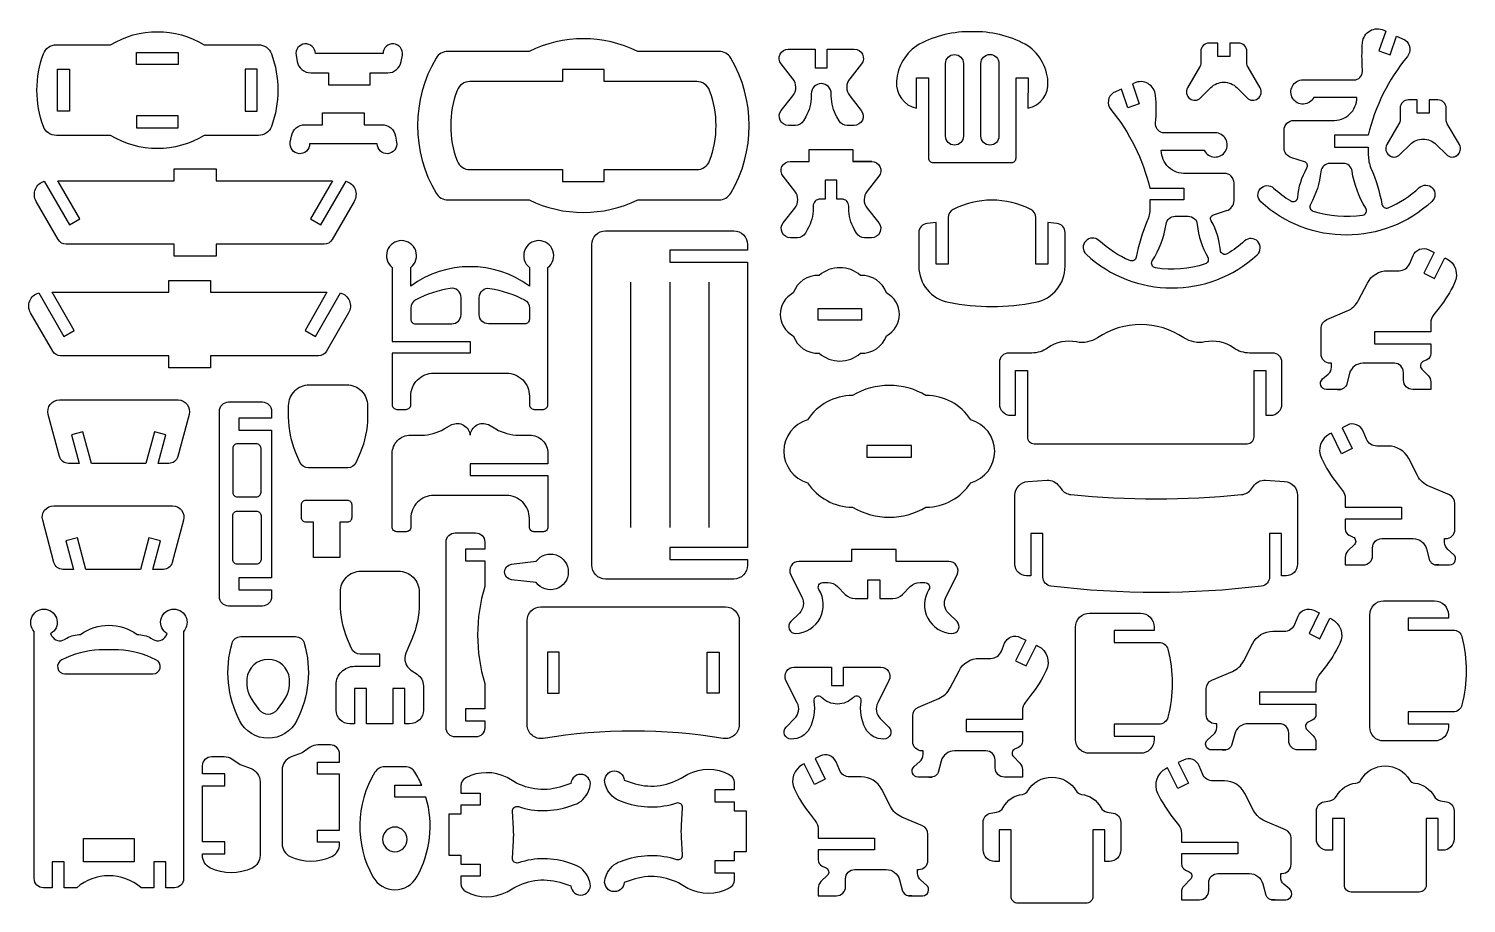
# Model space of a CAD drawing. Extents: x 660.7 to 721.1, y -10.6 to 64.2.
# Drawn here: x 660.7 to 720.9, y -10.6 to 26 of the extents above; entities that cross this region are included whole.
import ezdxf

# ---------------------------------------------------------------- set-up
doc = ezdxf.new("R2010")
doc.units = 0
doc.header["$MEASUREMENT"] = 0
doc.layers.get('DEFPOINTS').update_dxf_attribs({"color": 1, "linetype": 'CONTINUOUS'})
doc.layers.add('KONTUR', color=20, linetype='CONTINUOUS')

msp = doc.modelspace()

# ---------------------------------------------------------------- linework, layer by layer
at = {"layer": 'DEFPOINTS'}
msp.add_lwpolyline([(663.005, -8.906), (663.005, -7.924), (665.134, -7.924), (665.134, -8.906)], close=True, dxfattribs=at)
at = {"layer": 'KONTUR'}
for points in [[(717.763, 24.895), (718.03, 25.677), (718.38, 25.519, -0.438751), (718.482, 24.826, 0.114696), (716.845, 21.532), (715.424, 21.532), (715.424, 21.032), (716.845, 21.032), (716.845, 20.688, 0.102365), (716.955, 20.154, -0.056759), (717.416, 18.634, 0.480658), (717.681, 18.492, 0.086534), (718.978, 19.333, -1), (719.513, 18.756, -0.390732), (712.346, 18.735, -1), (712.878, 19.315, 0.050145), (713.599, 18.776, 0.556827), (713.889, 18.925, -0.109708), (714.269, 20.16, 0.51582), (714.174, 20.41), (713.635, 20.586, -0.338122), (713.316, 21.003), (713.316, 21.738, -0.414214), (713.726, 22.147), (715.334, 22.147, 0.436799), (716.365, 23.112), (714.562, 23.112, -0.587447), (713.676, 23.072, -0.587447), (714.107, 23.847), (716.318, 23.846, 0.360472), (716.605, 24.262, -0.043999), (716.605, 25.415, -0.520138), (717.497, 25.93), (717.575, 25.893), (717.29, 25.057)], [(661.326, 24.94, -0.314188), (661.867, 25.317), (664.139, 25.317, -0.27972), (668.066, 25.317), (670.337, 25.317, -0.314188), (670.878, 24.94, -0.178412), (670.878, 21.896, -0.314188), (670.337, 21.518), (668.066, 21.518, -0.27972), (664.139, 21.518), (661.867, 21.518, -0.314188), (661.326, 21.896, -0.178412)], [(672.721, 24.947, 0.441319), (672.28, 25.355, 0.441319), (671.914, 24.878), (671.961, 24.617, 0.363296), (672.529, 24.141), (673.266, 24.141), (673.266, 23.641), (675.015, 23.641), (675.015, 24.141), (675.752, 24.141, 0.363296), (676.32, 24.617), (676.367, 24.878, 0.441319), (676.001, 25.355, 0.441319), (675.56, 24.947)], [(677.78, 24.76, 0.274633), (677.78, 19.102, 0.264616), (678.276, 18.82), (681.675, 18.82, 0.230821), (686.23, 18.82), (689.63, 18.82, 0.264616), (690.126, 19.102, 0.274633), (690.126, 24.76, 0.264616), (689.63, 25.042), (686.23, 25.042, 0.230821), (681.675, 25.042), (678.276, 25.042, 0.264616)], [(700.248, 25.863, 0.130976), (698.026, 25.337, 0.25023), (697.076, 23.779, 0.38008), (697.912, 22.664), (697.911, 23.933), (698.411, 23.933), (698.411, 20.575, 0.414214), (698.603, 20.383), (701.892, 20.383, 0.414214), (702.085, 20.575), (702.085, 23.933), (702.585, 23.933), (702.584, 22.664, 0.38008), (703.42, 23.779, 0.25023), (702.47, 25.337, 0.130976)], [(711.041, 24.825), (710.541, 24.825), (710.541, 25.385), (710.171, 25.385, 0.414214), (709.825, 25.039), (709.825, 24.559, -0.131652), (709.778, 24.386), (709.273, 23.511, 0.876976), (709.818, 23.093), (710.247, 23.523, -0.414214), (711.335, 23.523), (711.764, 23.093, 0.876976), (712.309, 23.511), (711.804, 24.386, -0.131652), (711.757, 24.559), (711.757, 25.039, 0.414214), (711.411, 25.385), (711.041, 25.385)], [(693.5, 23.166, -0.131652), (693.268, 22.301), (693.172, 22.134, -0.267949), (692.839, 21.941), (692.545, 21.941, -0.627694), (692.244, 22.565), (692.731, 23.178, 0.349469), (692.73, 23.897), (692.238, 24.514, -0.628435), (692.538, 25.138), (693.671, 25.138), (693.671, 24.347), (694.171, 24.347), (694.171, 25.138), (695.304, 25.138, -0.628435), (695.605, 24.514), (695.112, 23.897, 0.349469), (695.112, 23.178), (695.598, 22.565, -0.627694), (695.297, 21.941), (695.004, 21.941, -0.267949), (694.671, 22.134), (694.574, 22.301, -0.131652), (694.342, 23.166), (694.342, 23.268, 1), (693.5, 23.268)], [(699.127, 24.533, -1), (699.882, 24.533), (699.882, 21.492, -1), (699.127, 21.492)], [(700.613, 24.533, -1), (701.369, 24.533), (701.369, 21.492, -1), (700.613, 21.492)], [(679.2, 23.776, 0.311557), (678.661, 23.403, 0.183361), (678.661, 20.458, 0.311557), (679.2, 20.086), (683.078, 20.086), (683.078, 19.586), (684.828, 19.586), (684.828, 20.086), (688.705, 20.086, 0.311557), (689.244, 20.458, 0.183361), (689.244, 23.403, 0.311557), (688.705, 23.776), (684.828, 23.776), (684.828, 24.276), (683.078, 24.276), (683.078, 23.776)], [(706.772, 22.679), (706.505, 23.461), (706.155, 23.303, 0.438751), (706.053, 22.611, -0.114696), (707.69, 19.317), (709.111, 19.317), (709.111, 18.817), (707.69, 18.817), (707.69, 18.472, -0.102365), (707.58, 17.938, 0.056759), (707.119, 16.418, -0.480658), (706.854, 16.276, -0.086534), (705.557, 17.117, 1), (705.022, 16.54, 0.390732), (712.189, 16.519, 1), (711.657, 17.099, -0.050145), (710.936, 16.56, -0.556827), (710.645, 16.71, 0.109708), (710.265, 17.944, -0.51582), (710.361, 18.194), (710.9, 18.37, 0.338122), (711.219, 18.788), (711.219, 19.523, 0.414214), (710.809, 19.932), (709.201, 19.932, -0.436799), (708.17, 20.896), (709.973, 20.896, 0.587447), (710.859, 20.856, 0.587447), (710.428, 21.631), (708.217, 21.63, -0.360472), (707.93, 22.046, 0.043999), (707.93, 23.199, 0.520138), (707.038, 23.714), (706.959, 23.677), (707.245, 22.841)], [(719.393, 22.447), (718.893, 22.447), (718.893, 23.007), (718.523, 23.007, 0.414214), (718.177, 22.661), (718.177, 22.182, -0.131652), (718.131, 22.008), (717.626, 21.134, 0.876976), (718.17, 20.716), (718.6, 21.145, -0.414214), (719.687, 21.145), (720.117, 20.716, 0.876976), (720.661, 21.134), (720.156, 22.008, -0.131652), (720.11, 22.182), (720.11, 22.661, 0.414214), (719.764, 23.007), (719.393, 23.007)], [(672.477, 21.162, -0.441319), (672.036, 20.755, -0.441319), (671.671, 21.231), (671.717, 21.493, -0.363296), (672.285, 21.969), (673.022, 21.969), (673.022, 22.469), (674.772, 22.469), (674.772, 21.969), (675.508, 21.969, -0.363296), (676.076, 21.493), (676.123, 21.231, -0.441319), (675.758, 20.755, -0.441319), (675.317, 21.162)], [(694.578, 19.641), (694.078, 19.641), (694.078, 18.85), (693.871, 18.85, 0.414214), (693.582, 18.562), (693.582, 18.46, -0.131652), (693.351, 17.595), (693.254, 17.427, -0.267949), (692.921, 17.235), (692.627, 17.235, -0.627694), (692.326, 17.859), (692.813, 18.472, 0.349469), (692.812, 19.191), (692.32, 19.808, -0.628435), (692.62, 20.432), (693.418, 20.432), (693.418, 20.932), (695.238, 20.932), (695.238, 20.432), (696.036, 20.432, -0.628435), (696.336, 19.808), (695.844, 19.191, 0.349469), (695.843, 18.472), (696.33, 17.859, -0.627694), (696.029, 17.235), (695.735, 17.235, -0.267949), (695.402, 17.427), (695.306, 17.595, -0.131652), (695.074, 18.46), (695.074, 18.562, 0.414214), (694.785, 18.85), (694.578, 18.85)], [(662.281, 16.962, -0.267949), (661.948, 17.154), (661.022, 18.759, -0.487619), (661.363, 19.602), (662.414, 17.78), (662.847, 18.03), (661.927, 19.624), (666.81, 19.624), (666.81, 20.124), (668.56, 20.124), (668.56, 19.624), (673.443, 19.624), (672.523, 18.03), (672.956, 17.78), (674.007, 19.602, -0.487619), (674.348, 18.759), (673.422, 17.154, -0.267949), (673.089, 16.962), (668.56, 16.962), (668.56, 16.462), (666.81, 16.462), (666.81, 16.962)], [(716.741, 18.477, -0.102416), (716.166, 20.023, 0.370344), (715.786, 20.349), (715.238, 20.349, 0.386693), (714.856, 20.001, -0.107473), (714.419, 18.632, 0.476686), (714.526, 18.353, 0.117674), (716.608, 18.185, 0.538917)], [(698.008, 16.04, 0.357981), (699.248, 14.531, 0.098177), (702.901, 14.531, 0.357981), (704.14, 16.04), (704.14, 17.449, 0.385638), (703.794, 17.832), (703.411, 17.87), (703.411, 16.134), (702.911, 16.134), (702.911, 18.076, 0.281144), (702.702, 18.418, 0.241814), (699.446, 18.418, 0.281144), (699.238, 18.076), (699.238, 16.134), (698.738, 16.134), (698.738, 17.87), (698.355, 17.832, 0.385638), (698.008, 17.449)], [(707.794, 16.262, 0.102416), (708.369, 17.807, -0.370344), (708.749, 18.133), (709.297, 18.133, -0.386693), (709.679, 17.785, 0.107473), (710.116, 16.416, -0.476686), (710.009, 16.137, -0.117674), (707.927, 15.97, -0.538917)], [(690.833, 16.708), (687.569, 16.708), (687.569, 16.208), (690.833, 16.208), (690.833, 4.253), (687.569, 4.253), (687.569, 3.753), (690.833, 3.753), (690.833, 3.516, -0.414214), (690.256, 2.939), (684.882, 2.939, -0.414214), (684.305, 3.516), (684.305, 16.946, -0.414214), (684.882, 17.523), (690.256, 17.523, -0.414214), (690.833, 16.946)], [(676.134, 10.046), (676.527, 10.046, 0.414214), (676.72, 10.239), (676.72, 10.599, -0.414214), (677.681, 11.561), (680.73, 11.561, -0.414214), (681.691, 10.599), (681.691, 10.239, 0.414214), (681.883, 10.046), (682.277, 10.046, 0.414214), (682.469, 10.239), (682.469, 15.989, 0.712109), (682.08, 17.113, 0.712109), (681.691, 15.989), (681.691, 15.207, 0.327793), (676.72, 15.207), (676.72, 15.989, 0.712109), (676.331, 17.113, 0.712109), (675.942, 15.989), (675.942, 12.894), (679.205, 12.894), (679.205, 12.394), (675.942, 12.394), (675.942, 10.239, 0.414214)], [(715.538, 10.878), (715.687, 10.878), (715.09, 10.878, -0.69618), (714.927, 11.318), (715.169, 11.525, 0.218856), (715.303, 11.817), (715.303, 11.976), (715.252, 11.976, -0.414214), (714.867, 12.361), (714.867, 13.45, -0.300567), (715.101, 13.804), (715.959, 14.17, 0.175054), (716.437, 14.615), (716.805, 15.331, -0.281092), (717.661, 15.853), (718.135, 15.853, 0.302959), (718.579, 16.149), (718.718, 16.484, -0.432835), (719.375, 16.73), (719.599, 16.62), (719.173, 15.753), (719.621, 15.532), (720.048, 16.399), (720.112, 16.368, -0.412418), (720.464, 15.342, -0.053802), (719.808, 14.292), (719.588, 14.012, 0.168092), (719.464, 13.655), (719.464, 13.294), (717.101, 13.294), (717.101, 12.794), (719.464, 12.794), (719.464, 12.382, -0.288515), (719.301, 12.122), (719.136, 12.044, 0.517103), (719.083, 11.734), (719.352, 11.466, -0.198912), (719.464, 11.194), (719.464, 10.878), (718.705, 10.878, -0.414214), (718.32, 11.263), (718.32, 11.591, 0.414214), (717.936, 11.976), (716.616, 11.976, 0.339454), (716.059, 11.548), (715.929, 11.063, -0.339454)], [(695.568, 12.396, 0.32816), (696.652, 13.128, 0.608717), (696.652, 14.922, 0.32816), (695.568, 15.654, 0.374627), (693.832, 15.654, 0.32816), (692.747, 14.922, 0.608717), (692.747, 13.128, 0.32816), (693.832, 12.396, 0.374627)], [(662.047, 12.287, -0.267949), (661.714, 12.479), (660.788, 14.083, -0.487619), (661.128, 14.926), (662.18, 13.104), (662.613, 13.354), (661.692, 14.948), (666.576, 14.948), (666.576, 15.448), (668.325, 15.448), (668.325, 14.948), (673.208, 14.948), (672.288, 13.354), (672.721, 13.104), (673.773, 14.926, -0.487619), (674.113, 14.083), (673.187, 12.479, -0.267949), (672.854, 12.287), (668.325, 12.287), (668.325, 11.787), (666.576, 11.787), (666.576, 12.287)], [(676.928, 14.632, 0.281144), (676.72, 14.29), (676.72, 13.823, 0.414214), (676.912, 13.63), (678.44, 13.63, 0.414214), (678.825, 14.015), (678.825, 14.734, 0.464054), (678.376, 15.114, 0.077001)], [(681.482, 14.632, -0.281144), (681.691, 14.29), (681.691, 13.823, -0.414214), (681.499, 13.63), (679.97, 13.63, -0.414214), (679.586, 14.015), (679.586, 14.734, -0.464054), (680.034, 15.114, -0.077001)], [(711.767, 8.605, 0.414214), (712.056, 8.893), (712.056, 11.678), (712.556, 11.678), (712.556, 9.799), (712.745, 9.799, 0.414214), (713.226, 10.28), (713.226, 12.02, 0.414214), (712.842, 12.404), (711.872, 12.404, -0.1548), (711.207, 12.615, 0.206677), (709.994, 12.87, -0.200512), (709.121, 13.042, 0.304221), (705.491, 13.042, -0.200512), (704.619, 12.87, 0.206677), (703.405, 12.615, -0.1548), (702.74, 12.404), (701.771, 12.404, 0.414214), (701.386, 12.02), (701.386, 10.28, 0.414214), (701.867, 9.799), (702.057, 9.799), (702.057, 11.678), (702.557, 11.678), (702.557, 8.893, 0.414214), (702.845, 8.605)], [(671.907, 8.224, -0.100549), (671.602, 9.724), (671.602, 10.208, -0.414214), (672.468, 11.073), (674.041, 11.073, -0.414214), (674.906, 10.208), (674.906, 9.724, -0.100549), (674.601, 8.224), (674.436, 7.834, -0.301123), (674.082, 7.6), (672.427, 7.6, -0.301123), (672.072, 7.834)], [(700.192, 6.97, 0.756347), (700.192, 9.606, 0.253291), (698.309, 10.627, 0.2751), (695.232, 10.627, 0.253291), (693.35, 9.606, 0.756347), (693.35, 6.97, 0.253291), (695.232, 5.949, 0.2751), (698.309, 5.949, 0.253291)], [(666.967, 10.441, -0.493145), (667.431, 9.836), (666.957, 8.065, -0.339454), (666.585, 7.78), (666.139, 7.78), (666.459, 8.974), (665.976, 9.103), (665.621, 7.78), (663.338, 7.78), (662.983, 9.103), (662.5, 8.974), (662.82, 7.78), (662.374, 7.78, -0.339454), (662.002, 8.065), (661.527, 9.836, -0.493145), (661.992, 10.441)], [(670.887, 2.983), (669.511, 2.983), (669.511, 2.483), (670.887, 2.483), (670.887, 2.192, -0.414214), (670.502, 1.808), (669.083, 1.808, -0.414214), (668.699, 2.192), (668.699, 9.969, -0.414214), (669.083, 10.354), (670.502, 10.354, -0.414214), (670.887, 9.969), (670.887, 9.678), (669.511, 9.678), (669.511, 9.178), (670.887, 9.178)], [(676.72, 5.474), (676.72, 5.114, -0.414214), (676.527, 4.921), (676.134, 4.921, -0.414214), (675.942, 5.114), (675.942, 8.198, -0.414214), (676.711, 8.967), (677.162, 8.967, 0.131652), (678.124, 9.225), (678.44, 9.407, -0.512051), (679.205, 8.967, -0.512051), (679.97, 9.407), (680.287, 9.225, 0.131652), (681.248, 8.967), (681.7, 8.967, -0.414214), (682.469, 8.198), (682.469, 7.769), (679.205, 7.769), (679.205, 7.269), (682.469, 7.269), (682.469, 5.114, -0.414214), (682.277, 4.921), (681.883, 4.921, -0.414214), (681.691, 5.114), (681.691, 5.474, 0.414214), (680.73, 6.436), (677.681, 6.436, 0.414214)], [(719.806, 3.531), (719.657, 3.531), (720.254, 3.531, 0.69618), (720.417, 3.971), (720.175, 4.179, -0.218856), (720.041, 4.471), (720.041, 4.63), (720.092, 4.63, 0.414214), (720.477, 5.014), (720.477, 6.104, 0.300567), (720.243, 6.458), (719.385, 6.823, -0.175054), (718.906, 7.268), (718.539, 7.984, 0.281092), (717.683, 8.506), (717.209, 8.506, -0.302959), (716.765, 8.802), (716.625, 9.137, 0.432835), (715.969, 9.384), (715.745, 9.274), (716.171, 8.407), (715.723, 8.186), (715.296, 9.053), (715.232, 9.021, 0.412418), (714.879, 7.996, 0.053802), (715.536, 6.946), (715.756, 6.665, -0.168092), (715.88, 6.309), (715.88, 5.947), (718.243, 5.947), (718.243, 5.447), (715.88, 5.447), (715.88, 5.036, 0.288515), (716.043, 4.776), (716.208, 4.697, -0.517103), (716.261, 4.388), (715.992, 4.12, 0.198912), (715.88, 3.848), (715.88, 3.531), (716.639, 3.531, 0.414214), (717.023, 3.916), (717.023, 4.245, -0.414214), (717.408, 4.63), (718.728, 4.63, -0.339454), (719.285, 4.202), (719.415, 3.717, 0.339454)], [(670.25, 8.605), (669.451, 8.605, 0.414214), (669.259, 8.413), (669.259, 6.572, 0.414214), (669.451, 6.379), (670.25, 6.379, 0.414214), (670.443, 6.572), (670.443, 8.413, 0.414214)], [(702.579, 7.021), (703.381, 7.073, -0.258789), (703.886, 6.833), (703.972, 6.713, 0.215961), (704.384, 6.475, 0.04907), (711.533, 6.475, 0.215961), (711.946, 6.713), (712.031, 6.833, -0.258789), (712.537, 7.073), (713.339, 7.021, -0.395564), (713.879, 6.445), (713.879, 3.555, -0.414214), (713.398, 3.074), (713.208, 3.074), (713.208, 4.851), (712.708, 4.851), (712.708, 3.023, -0.379167), (712.37, 2.641, -0.060635), (703.548, 2.641, -0.379167), (703.209, 3.023), (703.209, 4.851), (702.709, 4.851), (702.709, 3.074), (702.52, 3.074, -0.414214), (702.039, 3.555), (702.039, 6.445, -0.395564)], [(673.744, 3.838), (672.636, 3.838), (672.636, 5.318), (672.328, 5.318, -0.414214), (672.136, 5.511), (672.136, 6.055, -0.414214), (672.328, 6.248), (674.052, 6.248, -0.414214), (674.244, 6.055), (674.244, 5.511, -0.414214), (674.052, 5.318), (673.744, 5.318)], [(666.733, 6.006, -0.493145), (667.198, 5.401), (666.723, 3.629, -0.339454), (666.352, 3.344), (665.905, 3.344), (666.225, 4.539), (665.742, 4.668), (665.388, 3.344), (663.104, 3.344), (662.749, 4.668), (662.266, 4.539), (662.586, 3.344), (662.14, 3.344, -0.339454), (661.768, 3.629), (661.294, 5.401, -0.493145), (661.758, 6.006)], [(670.25, 3.556), (669.451, 3.556, -0.414214), (669.259, 3.748), (669.259, 5.59, -0.414214), (669.451, 5.782), (670.25, 5.782, -0.414214), (670.443, 5.59), (670.443, 3.748, -0.414214)], [(679.82, -2.5), (679.008, -2.5), (679.008, -3), (679.82, -3), (679.82, -3.291, -0.414214), (679.435, -3.675), (678.58, -3.675, -0.414214), (678.196, -3.291), (678.196, 4.486, -0.414214), (678.58, 4.871), (679.435, 4.871, -0.414214), (679.82, 4.486), (679.82, 4.195), (679.008, 4.195), (679.008, 3.695), (679.82, 3.695), (679.82, 2.628, 0.14798), (679.82, -1.433)], [(680.941, 2.91, -0.887813), (680.941, 3.56), (681.973, 3.683, -0.721474), (683.321, 3.235, -0.721474), (681.973, 2.787)], [(695.876, 2.125), (695.876, 2.9), (696.376, 2.9), (696.376, 2.125), (696.917, 2.125, 0.198912), (697.325, 2.294), (697.651, 2.62, -0.198912), (698.059, 2.789), (698.267, 2.789, -0.590467), (698.43, 2.494, 0.577506), (699.396, 0.66, 0.68225), (699.611, 1.153), (699.249, 1.514, -0.323318), (699.141, 2.181), (699.611, 3.117, 0.558125), (699.268, 3.674), (697.063, 3.674), (697.063, 4.174), (695.19, 4.174), (695.19, 3.674), (692.985, 3.674, 0.558125), (692.641, 3.117), (693.111, 2.181, -0.323318), (693.004, 1.514), (692.642, 1.153, 0.68225), (692.857, 0.66, 0.577506), (693.823, 2.494, -0.590467), (693.986, 2.789), (694.193, 2.789, -0.198912), (694.601, 2.62), (694.928, 2.294, 0.198912), (695.335, 2.125)], [(674.866, -3.128), (674.866, -1.647), (674.366, -1.647), (674.366, -3.128), (674.169, -3.128, -0.414214), (673.592, -2.551), (673.592, -1.487, -0.414214), (674.362, -0.718), (675.42, -0.718), (675.42, -0.206), (674.592, -0.206, -0.301123), (674.238, 0.028), (674.073, 0.418, -0.100549), (673.768, 1.919), (673.768, 2.402, -0.414214), (674.634, 3.268), (676.206, 3.268, -0.414214), (677.072, 2.402), (677.072, 1.919, -0.100549), (676.767, 0.418), (676.516, -0.173, 0.360488), (676.728, -0.878), (676.991, -1.053, -0.250847), (677.248, -1.533), (677.248, -2.551, -0.414214), (676.671, -3.128), (676.474, -3.128), (676.474, -1.647), (675.974, -1.647), (675.974, -3.128)], [(720.2, 1.444), (720.2, 1.301), (718.516, 1.301), (718.516, 0.801), (720.399, 0.801, -0.343094), (720.771, 0.511, -0.125025), (720.771, -2.337, -0.343094), (720.399, -2.627), (718.516, -2.627), (718.516, -3.127), (720.2, -3.127), (720.2, -3.269, -0.414214), (719.623, -3.846), (717.483, -3.846, -0.414214), (716.906, -3.269), (716.906, 1.444, -0.414214), (717.483, 2.021), (719.623, 2.021, -0.414214)], [(665.93, 0.403, 0.414214), (666.456, 0.544), (666.513, 0.643, -0.709008), (666.707, 1.671, -0.709008), (667.198, 0.747), (667.198, -9.611, -0.414214), (666.813, -9.995), (666.449, -9.995), (666.449, -8.906), (665.949, -8.906), (665.949, -9.995), (665.42, -9.995, 0.372772), (662.719, -9.995), (662.19, -9.995), (662.19, -8.906), (661.69, -8.906), (661.69, -9.995), (661.325, -9.995, -0.414214), (660.941, -9.611), (660.941, 0.747, -0.709008), (661.432, 1.671, -0.709008), (661.626, 0.643), (661.683, 0.544, 0.414214), (662.208, 0.403), (662.307, 0.46, -0.131652), (662.884, 0.615, -0.325362), (665.254, 0.615, -0.131652), (665.831, 0.46)], [(681.597, 1.199, -0.414214), (682.174, 1.776), (689.908, 1.776, -0.414214), (690.485, 1.199), (690.485, -3.168, -0.462325), (689.815, -3.737, 0.080889), (682.267, -3.737, -0.462325), (681.597, -3.168)], [(707.874, 0.927), (707.874, 0.785), (706.189, 0.785), (706.189, 0.285), (708.072, 0.285, -0.343094), (708.445, -0.005, -0.125025), (708.445, -2.853, -0.343094), (708.072, -3.143), (706.189, -3.143), (706.189, -3.643), (707.874, -3.643), (707.874, -3.786, -0.414214), (707.297, -4.363), (705.156, -4.363, -0.414214), (704.579, -3.786), (704.579, 0.927, -0.414214), (705.156, 1.504), (707.297, 1.504, -0.414214)], [(710.726, -4.223), (710.876, -4.223), (710.278, -4.223, -0.69618), (710.116, -3.784), (710.357, -3.576, 0.218856), (710.492, -3.284), (710.492, -3.125), (710.44, -3.125, -0.414214), (710.056, -2.741), (710.056, -1.651, -0.300567), (710.29, -1.297), (711.148, -0.931, 0.175054), (711.626, -0.486), (711.994, 0.229, -0.281092), (712.849, 0.751), (713.324, 0.751, 0.302959), (713.768, 1.048), (713.907, 1.382, -0.432835), (714.563, 1.629), (714.788, 1.519), (714.361, 0.652), (714.81, 0.431), (715.237, 1.298), (715.301, 1.266, -0.412418), (715.653, 0.241, -0.053802), (714.997, -0.809), (714.776, -1.09, 0.168092), (714.653, -1.446), (714.653, -1.808), (712.289, -1.808), (712.289, -2.308), (714.653, -2.308), (714.653, -2.719, -0.288515), (714.489, -2.979), (714.325, -3.058, 0.517103), (714.272, -3.367), (714.54, -3.635, -0.198912), (714.653, -3.907), (714.653, -4.223), (713.894, -4.223, -0.414214), (713.509, -3.839), (713.509, -3.51, 0.414214), (713.125, -3.125), (711.805, -3.125, 0.339454), (711.247, -3.553), (711.117, -4.038, -0.339454)], [(669.543, -2.995, -0.188994), (669.228, 0.246, -0.335294), (669.598, 0.526), (671.888, 0.526, -0.335294), (672.258, 0.246, -0.188994), (671.943, -2.995, -0.613363)], [(698.426, -5.358), (698.575, -5.358), (697.978, -5.358, -0.69618), (697.815, -4.919), (698.057, -4.711, 0.218856), (698.191, -4.419), (698.191, -4.26), (698.14, -4.26, -0.414214), (697.755, -3.876), (697.755, -2.786, -0.300567), (697.989, -2.432), (698.847, -2.067, 0.175054), (699.325, -1.621), (699.693, -0.906, -0.281092), (700.549, -0.384), (701.023, -0.384, 0.302959), (701.467, -0.087), (701.606, 0.247, -0.432835), (702.263, 0.494), (702.487, 0.384), (702.061, -0.483), (702.509, -0.704), (702.936, 0.163), (703, 0.131, -0.412418), (703.352, -0.894, -0.053802), (702.696, -1.944), (702.476, -2.225, 0.168092), (702.352, -2.581), (702.352, -2.943), (699.989, -2.943), (699.989, -3.443), (702.352, -3.443), (702.352, -3.854, -0.288515), (702.188, -4.114), (702.024, -4.193, 0.517103), (701.971, -4.502), (702.24, -4.77, -0.198912), (702.352, -5.042), (702.352, -5.358), (701.593, -5.358, -0.414214), (701.208, -4.974), (701.208, -4.645, 0.414214), (700.824, -4.26), (699.504, -4.26, 0.339454), (698.947, -4.688), (698.817, -5.173, -0.339454)], [(662.098, -0.446, 0.807396), (662.225, -1.034), (665.913, -1.034, 0.807396), (666.04, -0.446), (665.855, -0.362, 0.106564), (664.271, -0.021), (663.868, -0.021, 0.106564), (662.283, -0.362)], [(671.636, -1.241, 0.910256), (669.851, -1.241, 0.186543), (670.126, -2.218), (670.358, -2.528, 0.499812), (671.128, -2.528), (671.36, -2.218, 0.186543)], [(694.351, -0.75), (694.351, -1.524), (694.851, -1.524), (694.851, -0.75), (696.415, -0.75, -0.558125), (696.758, -1.307), (696.288, -2.243, 0.323318), (696.396, -2.91), (696.758, -3.271, -0.68225), (696.543, -3.764, -0.286613), (695.771, -3.318, -0.160038), (695.594, -2.185, 0.732143), (695.267, -2.019, -0.419662), (693.934, -2.019, 0.732143), (693.607, -2.185, -0.160038), (693.43, -3.318, -0.286613), (692.659, -3.764, -0.68225), (692.444, -3.271), (692.805, -2.91, 0.323318), (692.913, -2.243), (692.443, -1.307, -0.558125), (692.787, -0.75)], [(673.738, -4.737), (673.738, -4.397, 0.414214), (673.354, -4.012), (672.83, -4.012, 0.149546), (672.507, -4.111), (672.161, -4.345), (671.703, -4.516, 0.31269), (671.329, -5.057), (671.329, -8.158, 0.29069), (671.66, -8.68, 0.223211), (673.407, -8.68, 0.29069), (673.738, -8.158), (673.738, -8.079), (672.809, -8.079), (672.809, -7.579), (673.738, -7.579), (673.738, -5.237), (672.809, -5.237), (672.809, -4.737)], [(667.992, -5.225), (667.992, -4.885, -0.414214), (668.376, -4.5), (668.9, -4.5, -0.149546), (669.223, -4.599), (669.569, -4.833), (670.027, -5.004, -0.31269), (670.401, -5.545), (670.401, -8.646, -0.29069), (670.07, -9.168, -0.223211), (668.323, -9.168, -0.29069), (667.992, -8.646), (667.992, -8.567), (668.921, -8.567), (668.921, -8.067), (667.992, -8.067), (667.992, -5.725), (668.921, -5.725), (668.921, -5.225)], [(697.721, -10.328), (697.572, -10.328), (698.169, -10.328, 0.69618), (698.332, -9.888), (698.09, -9.68, -0.218856), (697.956, -9.388), (697.956, -9.229), (698.007, -9.229, 0.414214), (698.392, -8.845), (698.392, -7.755, 0.300567), (698.158, -7.401), (697.3, -7.036, -0.175054), (696.822, -6.591), (696.454, -5.875, 0.281092), (695.599, -5.353), (695.124, -5.353, -0.302959), (694.68, -5.057), (694.541, -4.722, 0.432835), (693.884, -4.475), (693.66, -4.585), (694.087, -5.452), (693.638, -5.673), (693.211, -4.806), (693.147, -4.838, 0.412418), (692.795, -5.863, 0.053802), (693.451, -6.913), (693.672, -7.194, -0.168092), (693.795, -7.55), (693.795, -7.912), (696.158, -7.912), (696.158, -8.412), (693.795, -8.412), (693.795, -8.823, 0.288515), (693.959, -9.083), (694.123, -9.162, -0.517103), (694.176, -9.471), (693.908, -9.739, 0.198912), (693.795, -10.011), (693.795, -10.328), (694.554, -10.328, 0.414214), (694.939, -9.943), (694.939, -9.614, -0.414214), (695.323, -9.229), (696.643, -9.229, -0.339454), (697.201, -9.657), (697.331, -10.142, 0.339454)], [(712.941, -10.495), (712.791, -10.495), (713.389, -10.495, 0.69618), (713.551, -10.056), (713.31, -9.848, -0.218856), (713.175, -9.556), (713.175, -9.397), (713.227, -9.397, 0.414214), (713.611, -9.013), (713.611, -7.923, 0.300567), (713.377, -7.569), (712.519, -7.203, -0.175054), (712.041, -6.758), (711.673, -6.043, 0.281092), (710.818, -5.521), (710.343, -5.521, -0.302959), (709.899, -5.224), (709.76, -4.89, 0.432835), (709.104, -4.643), (708.879, -4.753), (709.306, -5.62), (708.857, -5.841), (708.43, -4.974), (708.366, -5.006, 0.412418), (708.014, -6.031, 0.053802), (708.67, -7.081), (708.891, -7.362, -0.168092), (709.014, -7.718), (709.014, -8.08), (711.378, -8.08), (711.378, -8.58), (709.014, -8.58), (709.014, -8.991, 0.288515), (709.178, -9.251), (709.342, -9.33, -0.517103), (709.395, -9.639), (709.127, -9.907, 0.198912), (709.014, -10.179), (709.014, -10.495), (709.773, -10.495, 0.414214), (710.158, -10.111), (710.158, -9.782, -0.414214), (710.542, -9.397), (711.862, -9.397, -0.339454), (712.42, -9.825), (712.55, -10.31, 0.339454)], [(677.355, -6.202), (676.055, -6.202), (676.055, -5.702), (677.176, -5.702, 0.035368), (676.895, -5.156, 0.261699), (676.484, -4.925), (675.627, -4.925, 0.261699), (675.216, -5.156, 0.2701), (675.131, -9.532, 0.587624), (676.979, -9.532, 0.2005)], [(679.022, -10.155, 0.24467), (680.754, -10.162), (681.033, -10.001, -0.217196), (683.097, -9.803), (683.427, -9.917, 0.459056), (683.924, -10.29, 0.459056), (684.219, -9.743), (684.163, -9.596, 0.221765), (683.578, -9.031), (683.386, -8.965, 0.163624), (681.228, -8.949, -0.531368), (680.976, -8.754), (681.024, -8.026, 0.033043), (681.024, -7.518), (680.976, -6.791, -0.531368), (681.228, -6.595, 0.163624), (683.386, -6.579), (683.578, -6.513, 0.221765), (684.163, -5.948), (684.219, -5.801, 0.459056), (683.924, -5.254, 0.459056), (683.427, -5.628), (683.097, -5.741, -0.217196), (681.033, -5.543), (680.754, -5.382, 0.24467), (679.022, -5.389, 0.278615), (678.817, -5.729), (678.817, -6.032), (679.629, -6.032), (679.629, -6.532), (678.817, -6.532), (678.817, -6.912), (678.317, -6.912), (678.317, -8.633), (678.817, -8.633), (678.817, -9.012), (679.629, -9.012), (679.629, -9.512), (678.817, -9.512), (678.817, -9.815, 0.278615)], [(690.066, -10.013, -0.24467), (688.334, -10.02), (688.056, -9.859, 0.217196), (685.991, -9.66), (685.661, -9.774, -0.459056), (685.165, -10.148, -0.459056), (684.87, -9.601), (684.926, -9.454, -0.221765), (685.51, -8.889), (685.702, -8.823, -0.163624), (687.86, -8.807, 0.531368), (688.112, -8.611), (688.064, -7.884, -0.033043), (688.064, -7.376), (688.112, -6.648, 0.531368), (687.86, -6.453, -0.163624), (685.702, -6.436), (685.51, -6.37, -0.221765), (684.926, -5.805), (684.87, -5.658, -0.459056), (685.165, -5.111, -0.459056), (685.661, -5.485), (685.991, -5.599, 0.217196), (688.056, -5.4), (688.334, -5.239, -0.24467), (690.066, -5.246, -0.278615), (690.272, -5.587), (690.272, -5.89), (689.46, -5.89), (689.46, -6.39), (690.272, -6.39), (690.272, -6.769), (690.772, -6.769), (690.772, -8.49), (690.272, -8.49), (690.272, -8.87), (689.46, -8.87), (689.46, -9.37), (690.272, -9.37), (690.272, -9.672, -0.278615)], [(702.572, -5.941, -0.572309), (704.605, -5.941, 0.236246), (704.822, -6.082, -0.245302), (705.632, -6.627, 0.231613), (705.907, -6.823), (706.151, -6.863, -0.367108), (706.473, -7.243), (706.473, -8.414, -0.414214), (705.993, -8.895), (705.803, -8.895), (705.803, -7.569), (705.303, -7.569), (705.303, -10.354, -0.414214), (705.014, -10.643), (702.163, -10.643, -0.414214), (701.875, -10.354), (701.875, -7.569), (701.375, -7.569), (701.375, -8.895), (701.185, -8.895, -0.414214), (700.705, -8.414), (700.705, -7.243, -0.367108), (701.027, -6.863), (701.271, -6.823, 0.231613), (701.546, -6.627, -0.245302), (702.356, -6.082, 0.236246)], [(716.538, -5.471, -0.572309), (718.571, -5.471, 0.236246), (718.788, -5.611, -0.245302), (719.598, -6.157, 0.231613), (719.873, -6.353), (720.117, -6.393, -0.367108), (720.439, -6.773), (720.439, -7.943, -0.414214), (719.959, -8.424), (719.769, -8.424), (719.769, -7.099), (719.269, -7.099), (719.269, -9.884, -0.414214), (718.98, -10.173), (716.13, -10.173, -0.414214), (715.841, -9.884), (715.841, -7.099), (715.341, -7.099), (715.341, -8.424), (715.151, -8.424, -0.414214), (714.671, -7.943), (714.671, -6.773, -0.367108), (714.993, -6.393), (715.237, -6.353, 0.231613), (715.512, -6.157, -0.245302), (716.322, -5.611, 0.236246)], [(676.055, -7.453, 0.414214), (675.54, -7.968, 0.414214), (676.055, -8.483, 0.414214), (676.57, -7.968, 0.414214)]]:
    msp.add_lwpolyline(points, format="xyb", close=True, dxfattribs=at)
for points in [[(665.228, 24.995), (666.977, 24.995), (666.977, 24.495), (665.228, 24.495)], [(661.919, 22.543), (661.919, 24.293), (662.419, 24.293), (662.419, 22.543)], [(670.285, 22.543), (670.285, 24.293), (669.785, 24.293), (669.785, 22.543)], [(665.228, 21.84), (666.977, 21.84), (666.977, 22.34), (665.228, 22.34)], [(693.79, 14.275), (695.61, 14.275), (695.61, 13.775), (693.79, 13.775)], [(695.834, 8.038), (697.707, 8.038), (697.707, 8.538), (695.834, 8.538)], [(682.943, -0.128), (682.443, -0.128), (682.443, -1.849), (682.943, -1.849)], [(689.138, -0.128), (689.638, -0.128), (689.638, -1.849), (689.138, -1.849)]]:
    msp.add_lwpolyline(points, close=True, dxfattribs=at)
for points in [[(696.036, 20.432), (695.238, 20.432)], [(685.923, 15.372), (685.923, 5.09)], [(687.569, 15.372), (687.569, 5.09)], [(689.215, 15.372), (689.215, 5.09)]]:
    msp.add_lwpolyline(points, dxfattribs=at)

doc.saveas('drawing.dxf')
